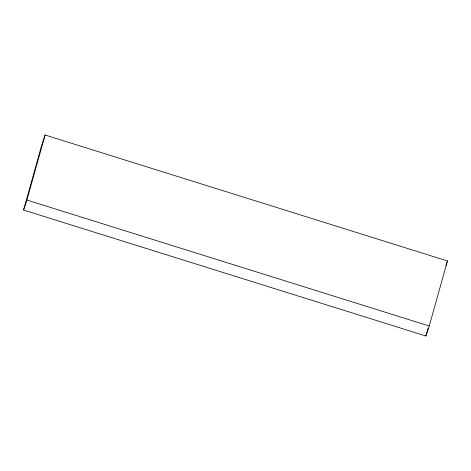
<?xml version="1.0" encoding="UTF-8"?>
<svg xmlns="http://www.w3.org/2000/svg" width="471" height="471" viewBox="0 0 471 471"><rect width="100%" height="100%" fill="white"/><g stroke="black" fill="none" stroke-linecap="round" stroke-linejoin="round"><path stroke-width="0.71" d="M23.55 210.031L41.754 144.991L45.11 135.006L447.45 260.969L429.246 326.009L425.89 335.994L23.55 210.031L26.906 200.051L45.11 135.006M425.89 335.994L428.068 328.216M445.884 265.626L447.45 260.969M26.906 200.051L429.246 326.009"/></g></svg>
